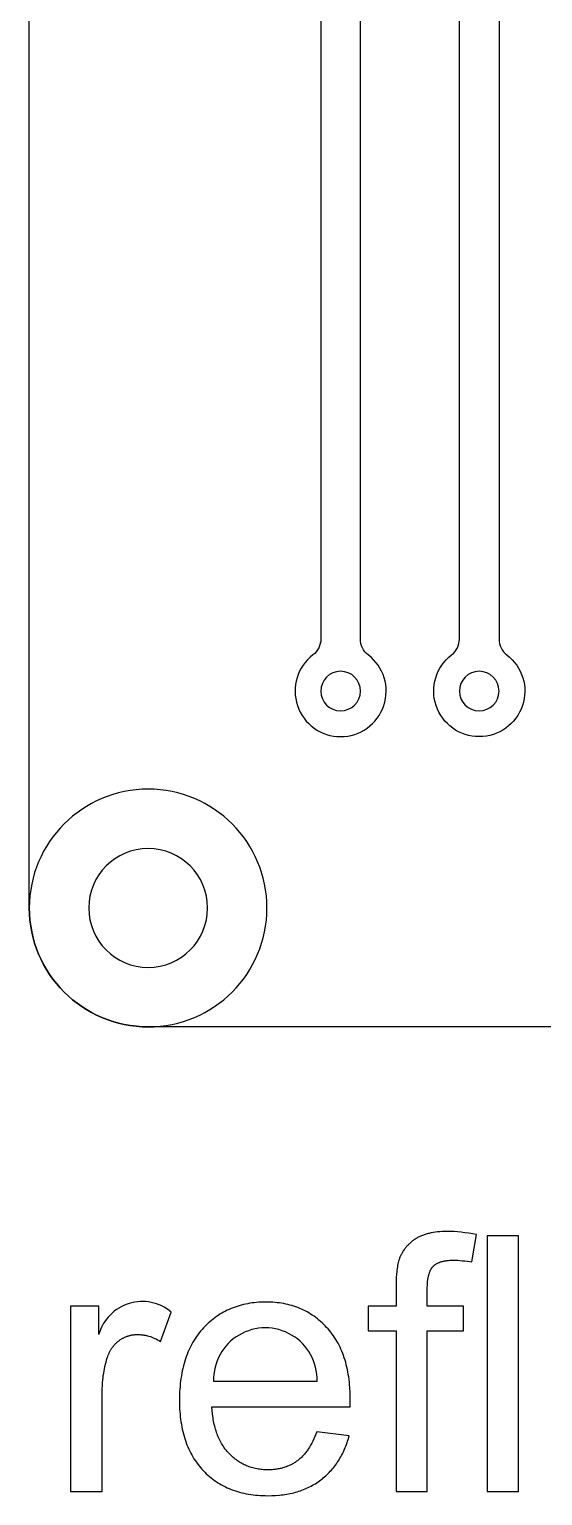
# Model space of a CAD drawing. Extents: x -86 to 76, y -134 to -25.
# Drawn here: x 0.96 to 13.92, y -131.83 to -94.82 of the extents above; entities that cross this region are included whole.
import ezdxf

# ---------------------------------------------------------------- set-up
doc = ezdxf.new("R2010")
doc.units = 0
doc.layers.add('MOSFET', color=7, linetype='CONTINUOUS')
doc.layers.add('MOSFET$TRACES', color=7, linetype='CONTINUOUS')

msp = doc.modelspace()

# ---------------------------------------------------------------- linework, layer by layer
at = {"layer": 'MOSFET'}
for p, q in [((0.957, -117), (0.957, -28)), ((72.957, -120), (3.957, -120)), ((10.553, -125.474), (10.538, -125.488)), ((10.568, -125.46), (10.553, -125.474)), ((10.584, -125.446), (10.568, -125.46)), ((10.599, -125.433), (10.584, -125.446)), ((10.616, -125.419), (10.599, -125.433)), ((10.632, -125.406), (10.616, -125.419)), ((10.649, -125.394), (10.632, -125.406)), ((10.666, -125.381), (10.649, -125.394)), ((10.684, -125.369), (10.666, -125.381)), ((10.701, -125.357), (10.684, -125.369)), ((10.72, -125.345), (10.701, -125.357)), ((10.738, -125.333), (10.72, -125.345)), ((10.758, -125.322), (10.738, -125.333)), ((10.777, -125.312), (10.758, -125.322)), ((10.797, -125.301), (10.777, -125.312)), ((10.818, -125.292), (10.797, -125.301)), ((10.839, -125.282), (10.818, -125.292)), ((10.86, -125.273), (10.839, -125.282)), ((10.882, -125.264), (10.86, -125.273)), ((10.904, -125.256), (10.882, -125.264)), ((10.927, -125.248), (10.904, -125.256)), ((10.95, -125.24), (10.927, -125.248)), ((10.974, -125.233), (10.95, -125.24)), ((10.998, -125.226), (10.974, -125.233)), ((11.023, -125.219), (10.998, -125.226)), ((11.048, -125.213), (11.023, -125.219)), ((11.073, -125.207), (11.048, -125.213)), ((11.099, -125.202), (11.073, -125.207)), ((11.152, -125.192), (11.099, -125.202)), ((11.207, -125.184), (11.152, -125.192)), ((11.264, -125.177), (11.207, -125.184)), ((11.323, -125.172), (11.264, -125.177)), ((11.383, -125.168), (11.323, -125.172)), ((11.445, -125.166), (11.383, -125.168)), ((11.509, -125.165), (11.445, -125.166)), ((11.594, -125.166), (11.509, -125.165)), ((11.681, -125.17), (11.594, -125.166)), ((11.77, -125.176), (11.681, -125.17)), ((11.862, -125.185), (11.77, -125.176)), ((11.955, -125.196), (11.862, -125.185)), ((12.051, -125.21), (11.955, -125.196)), ((12.149, -125.226), (12.051, -125.21)), ((12.13, -125.936), (12.249, -125.244)), ((12.249, -125.244), (12.149, -125.226)), ((13.306, -125.275), (12.513, -125.275)), ((12.513, -125.275), (12.513, -131.729)), ((13.306, -131.729), (13.306, -125.275)), ((10.306, -125.837), (10.299, -125.856)), ((10.314, -125.818), (10.306, -125.837)), ((10.322, -125.8), (10.314, -125.818)), ((10.33, -125.781), (10.322, -125.8)), ((10.339, -125.763), (10.33, -125.781)), ((10.348, -125.745), (10.339, -125.763)), ((10.357, -125.727), (10.348, -125.745)), ((10.367, -125.71), (10.357, -125.727)), ((10.377, -125.692), (10.367, -125.71)), ((10.387, -125.675), (10.377, -125.692)), ((10.398, -125.658), (10.387, -125.675)), ((10.409, -125.642), (10.398, -125.658)), ((10.42, -125.625), (10.409, -125.642)), ((10.432, -125.609), (10.42, -125.625)), ((10.444, -125.593), (10.432, -125.609)), ((10.457, -125.577), (10.444, -125.593)), ((10.469, -125.562), (10.457, -125.577)), ((10.482, -125.547), (10.469, -125.562)), ((10.496, -125.531), (10.482, -125.547)), ((10.51, -125.517), (10.496, -125.531)), ((10.524, -125.502), (10.51, -125.517)), ((10.538, -125.488), (10.524, -125.502)), ((10.231, -126.19), (10.227, -126.237)), ((10.236, -126.146), (10.231, -126.19)), ((10.241, -126.103), (10.236, -126.146)), ((10.248, -126.062), (10.241, -126.103)), ((10.255, -126.023), (10.248, -126.062)), ((10.262, -125.986), (10.255, -126.023)), ((10.27, -125.951), (10.262, -125.986)), ((10.279, -125.917), (10.27, -125.951)), ((10.284, -125.901), (10.279, -125.917)), ((10.289, -125.886), (10.284, -125.901)), ((10.293, -125.871), (10.289, -125.886)), ((10.299, -125.856), (10.293, -125.871)), ((11.05, -126.232), (11.056, -126.215)), ((11.056, -126.215), (11.062, -126.199)), ((11.062, -126.199), (11.067, -126.183)), ((11.067, -126.183), (11.074, -126.168)), ((11.074, -126.168), (11.08, -126.154)), ((11.08, -126.154), (11.087, -126.139)), ((11.087, -126.139), (11.094, -126.126)), ((11.094, -126.126), (11.102, -126.113)), ((11.102, -126.113), (11.106, -126.107)), ((11.106, -126.107), (11.11, -126.1)), ((11.11, -126.1), (11.114, -126.094)), ((11.114, -126.094), (11.118, -126.088)), ((11.118, -126.088), (11.122, -126.083)), ((11.122, -126.083), (11.126, -126.077)), ((11.126, -126.077), (11.13, -126.071)), ((11.13, -126.071), (11.135, -126.066)), ((11.135, -126.066), (11.139, -126.061)), ((11.139, -126.061), (11.144, -126.056)), ((11.144, -126.056), (11.148, -126.051)), ((11.148, -126.051), (11.153, -126.046)), ((11.153, -126.046), (11.157, -126.041)), ((11.157, -126.041), (11.162, -126.036)), ((11.162, -126.036), (11.167, -126.032)), ((11.167, -126.032), (11.172, -126.027)), ((11.172, -126.027), (11.177, -126.022)), ((11.177, -126.022), (11.183, -126.018)), ((11.183, -126.018), (11.188, -126.014)), ((11.188, -126.014), (11.193, -126.01)), ((11.193, -126.01), (11.199, -126.005)), ((11.199, -126.005), (11.205, -126.001)), ((11.205, -126.001), (11.216, -125.993)), ((11.216, -125.993), (11.228, -125.986)), ((11.228, -125.986), (11.241, -125.978)), ((11.241, -125.978), (11.254, -125.971)), ((11.254, -125.971), (11.267, -125.964)), ((11.267, -125.964), (11.281, -125.958)), ((11.281, -125.958), (11.295, -125.952)), ((11.295, -125.952), (11.309, -125.946)), ((11.309, -125.946), (11.324, -125.94)), ((11.324, -125.94), (11.339, -125.935)), ((11.339, -125.935), (11.355, -125.93)), ((11.355, -125.93), (11.371, -125.925)), ((11.371, -125.925), (11.388, -125.921)), ((11.388, -125.921), (11.405, -125.917)), ((11.405, -125.917), (11.422, -125.913)), ((11.422, -125.913), (11.44, -125.91)), ((11.44, -125.91), (11.458, -125.907)), ((11.458, -125.907), (11.477, -125.904)), ((11.477, -125.904), (11.496, -125.901)), ((11.496, -125.901), (11.535, -125.897)), ((11.535, -125.897), (11.576, -125.894)), ((11.576, -125.894), (11.619, -125.892)), ((11.619, -125.892), (11.663, -125.892)), ((11.663, -125.892), (11.719, -125.892)), ((11.719, -125.892), (11.775, -125.894)), ((11.775, -125.894), (11.832, -125.898)), ((11.832, -125.898), (11.89, -125.903)), ((11.89, -125.903), (11.949, -125.909)), ((11.949, -125.909), (12.008, -125.916)), ((12.008, -125.916), (12.069, -125.925)), ((12.069, -125.925), (12.13, -125.936)), ((10.216, -126.442), (10.215, -126.556)), ((10.215, -126.556), (10.215, -127.054)), ((10.22, -126.336), (10.216, -126.442)), ((10.227, -126.237), (10.22, -126.336)), ((11.003, -126.622), (11.004, -126.571)), ((11.004, -126.571), (11.005, -126.521)), ((11.005, -126.521), (11.008, -126.473)), ((11.008, -126.473), (11.012, -126.428)), ((11.012, -126.428), (11.018, -126.384)), ((11.018, -126.384), (11.021, -126.364)), ((11.021, -126.364), (11.024, -126.343)), ((11.024, -126.343), (11.028, -126.323)), ((11.028, -126.323), (11.032, -126.304)), ((11.032, -126.304), (11.036, -126.285)), ((11.036, -126.285), (11.04, -126.267)), ((11.04, -126.267), (11.045, -126.249)), ((11.045, -126.249), (11.05, -126.232)), ((6.694, -126.958), (6.637, -126.964)), ((6.752, -126.954), (6.694, -126.958)), ((6.811, -126.951), (6.752, -126.954)), ((6.871, -126.949), (6.811, -126.951)), ((6.931, -126.948), (6.871, -126.949)), ((6.989, -126.949), (6.931, -126.948)), ((7.047, -126.951), (6.989, -126.949)), ((7.104, -126.954), (7.047, -126.951)), ((7.16, -126.958), (7.104, -126.954)), ((7.215, -126.964), (7.16, -126.958)), ((11.003, -127.054), (11.003, -126.622)), ((2.713, -127.054), (2, -127.054)), ((2, -127.054), (2, -131.729)), ((2.713, -127.763), (2.713, -127.054)), ((4.267, -127.939), (4.54, -127.203)), ((5.681, -127.315), (5.638, -127.346)), ((5.725, -127.285), (5.681, -127.315)), ((5.77, -127.256), (5.725, -127.285)), ((5.815, -127.229), (5.77, -127.256)), ((5.861, -127.203), (5.815, -127.229)), ((5.908, -127.178), (5.861, -127.203)), ((5.955, -127.154), (5.908, -127.178)), ((6.004, -127.132), (5.955, -127.154)), ((6.052, -127.111), (6.004, -127.132)), ((6.102, -127.091), (6.052, -127.111)), ((6.152, -127.073), (6.102, -127.091)), ((6.203, -127.056), (6.152, -127.073)), ((6.255, -127.04), (6.203, -127.056)), ((6.308, -127.025), (6.255, -127.04)), ((6.361, -127.012), (6.308, -127.025)), ((6.415, -127), (6.361, -127.012)), ((6.469, -126.989), (6.415, -127)), ((6.524, -126.979), (6.469, -126.989)), ((6.58, -126.971), (6.524, -126.979)), ((6.637, -126.964), (6.58, -126.971)), ((7.27, -126.971), (7.215, -126.964)), ((7.325, -126.979), (7.27, -126.971)), ((7.378, -126.988), (7.325, -126.979)), ((7.431, -126.999), (7.378, -126.988)), ((7.483, -127.01), (7.431, -126.999)), ((7.535, -127.024), (7.483, -127.01)), ((7.586, -127.038), (7.535, -127.024)), ((7.636, -127.053), (7.586, -127.038)), ((7.686, -127.07), (7.636, -127.053)), ((7.734, -127.088), (7.686, -127.07)), ((7.783, -127.108), (7.734, -127.088)), ((7.83, -127.128), (7.783, -127.108)), ((7.877, -127.15), (7.83, -127.128)), ((7.923, -127.173), (7.877, -127.15)), ((7.969, -127.197), (7.923, -127.173)), ((8.014, -127.223), (7.969, -127.197)), ((8.058, -127.25), (8.014, -127.223)), ((8.101, -127.278), (8.058, -127.25)), ((8.144, -127.307), (8.101, -127.278)), ((8.186, -127.338), (8.144, -127.307)), ((10.215, -127.054), (9.515, -127.054)), ((9.515, -127.054), (9.515, -127.67)), ((11.914, -127.054), (11.003, -127.054)), ((11.914, -127.67), (11.914, -127.054)), ((5.281, -127.683), (5.246, -127.727)), ((5.317, -127.641), (5.281, -127.683)), ((5.355, -127.6), (5.317, -127.641)), ((5.393, -127.56), (5.355, -127.6)), ((5.432, -127.521), (5.393, -127.56)), ((5.472, -127.483), (5.432, -127.521)), ((5.512, -127.447), (5.472, -127.483)), ((5.553, -127.412), (5.512, -127.447)), ((5.595, -127.378), (5.553, -127.412)), ((5.638, -127.346), (5.595, -127.378)), ((8.228, -127.37), (8.186, -127.338)), ((8.269, -127.403), (8.228, -127.37)), ((8.309, -127.437), (8.269, -127.403)), ((8.348, -127.472), (8.309, -127.437)), ((8.387, -127.509), (8.348, -127.472)), ((8.425, -127.547), (8.387, -127.509)), ((8.463, -127.586), (8.425, -127.547)), ((8.499, -127.627), (8.463, -127.586)), ((8.535, -127.668), (8.499, -127.627)), ((8.569, -127.711), (8.535, -127.668)), ((9.515, -127.67), (10.215, -127.67)), ((10.215, -127.67), (10.215, -131.729)), ((11.003, -131.729), (11.003, -127.67)), ((11.003, -127.67), (11.914, -127.67)), ((3.071, -128.07), (3.081, -128.058)), ((3.081, -128.058), (3.091, -128.045)), ((3.091, -128.045), (3.102, -128.033)), ((3.102, -128.033), (3.112, -128.021)), ((3.112, -128.021), (3.123, -128.009)), ((3.123, -128.009), (3.135, -127.997)), ((3.135, -127.997), (3.146, -127.986)), ((3.146, -127.986), (3.158, -127.975)), ((3.158, -127.975), (3.17, -127.964)), ((3.17, -127.964), (3.182, -127.954)), ((3.182, -127.954), (3.194, -127.943)), ((3.194, -127.943), (3.207, -127.933)), ((3.207, -127.933), (3.219, -127.923)), ((3.219, -127.923), (3.232, -127.914)), ((3.232, -127.914), (3.246, -127.904)), ((3.246, -127.904), (3.259, -127.895)), ((3.259, -127.895), (3.272, -127.887)), ((3.272, -127.887), (3.285, -127.878)), ((3.285, -127.878), (3.299, -127.87)), ((3.299, -127.87), (3.313, -127.862)), ((3.313, -127.862), (3.326, -127.855)), ((3.326, -127.855), (3.34, -127.848)), ((3.34, -127.848), (3.354, -127.841)), ((3.354, -127.841), (3.368, -127.834)), ((3.368, -127.834), (3.382, -127.828)), ((3.382, -127.828), (3.396, -127.822)), ((3.396, -127.822), (3.411, -127.816)), ((3.411, -127.816), (3.425, -127.811)), ((3.425, -127.811), (3.44, -127.806)), ((3.44, -127.806), (3.454, -127.801)), ((3.454, -127.801), (3.469, -127.797)), ((3.469, -127.797), (3.484, -127.793)), ((3.484, -127.793), (3.499, -127.789)), ((3.499, -127.789), (3.514, -127.785)), ((3.514, -127.785), (3.529, -127.782)), ((3.529, -127.782), (3.544, -127.779)), ((3.544, -127.779), (3.56, -127.777)), ((3.56, -127.777), (3.575, -127.774)), ((3.575, -127.774), (3.591, -127.772)), ((3.591, -127.772), (3.606, -127.771)), ((3.606, -127.771), (3.622, -127.769)), ((3.622, -127.769), (3.638, -127.768)), ((3.638, -127.768), (3.654, -127.768)), ((3.654, -127.768), (3.67, -127.767)), ((3.67, -127.767), (3.686, -127.767)), ((3.686, -127.767), (3.704, -127.767)), ((3.704, -127.767), (3.722, -127.768)), ((3.722, -127.768), (3.741, -127.768)), ((3.741, -127.768), (3.759, -127.77)), ((3.759, -127.77), (3.777, -127.771)), ((3.777, -127.771), (3.795, -127.773)), ((3.795, -127.773), (3.813, -127.775)), ((3.813, -127.775), (3.831, -127.778)), ((3.831, -127.778), (3.85, -127.781)), ((3.85, -127.781), (3.868, -127.784)), ((3.868, -127.784), (3.886, -127.787)), ((3.886, -127.787), (3.904, -127.791)), ((3.904, -127.791), (3.922, -127.795)), ((3.922, -127.795), (3.94, -127.8)), ((3.94, -127.8), (3.977, -127.81)), ((3.977, -127.81), (4.013, -127.821)), ((4.013, -127.821), (4.049, -127.834)), ((4.049, -127.834), (4.086, -127.848)), ((4.086, -127.848), (4.122, -127.864)), ((4.122, -127.864), (4.158, -127.88)), ((4.158, -127.88), (4.195, -127.898)), ((4.195, -127.898), (4.231, -127.918)), ((4.231, -127.918), (4.267, -127.939)), ((5.034, -128.059), (5.009, -128.11)), ((5.061, -128.008), (5.034, -128.059)), ((5.089, -127.958), (5.061, -128.008)), ((5.118, -127.91), (5.089, -127.958)), ((5.148, -127.863), (5.118, -127.91)), ((5.18, -127.816), (5.148, -127.863)), ((5.212, -127.771), (5.18, -127.816)), ((5.246, -127.727), (5.212, -127.771)), ((8.602, -127.754), (8.569, -127.711)), ((8.634, -127.799), (8.602, -127.754)), ((8.665, -127.844), (8.634, -127.799)), ((8.694, -127.891), (8.665, -127.844)), ((8.723, -127.938), (8.694, -127.891)), ((8.75, -127.987), (8.723, -127.938)), ((8.776, -128.036), (8.75, -127.987)), ((8.801, -128.087), (8.776, -128.036)), ((2.894, -128.464), (2.909, -128.41)), ((2.909, -128.41), (2.925, -128.357)), ((2.925, -128.357), (2.936, -128.323)), ((2.936, -128.323), (2.948, -128.289)), ((2.948, -128.289), (2.962, -128.257)), ((2.962, -128.257), (2.969, -128.241)), ((2.969, -128.241), (2.976, -128.226)), ((2.976, -128.226), (2.983, -128.21)), ((2.983, -128.21), (2.991, -128.195)), ((2.991, -128.195), (2.999, -128.181)), ((2.999, -128.181), (3.007, -128.166)), ((3.007, -128.166), (3.016, -128.152)), ((3.016, -128.152), (3.024, -128.137)), ((3.024, -128.137), (3.033, -128.124)), ((3.033, -128.124), (3.042, -128.11)), ((3.042, -128.11), (3.052, -128.096)), ((3.052, -128.096), (3.061, -128.083)), ((3.061, -128.083), (3.071, -128.07)), ((4.899, -128.383), (4.881, -128.441)), ((4.919, -128.327), (4.899, -128.383)), ((4.939, -128.271), (4.919, -128.327)), ((4.961, -128.216), (4.939, -128.271)), ((4.984, -128.163), (4.961, -128.216)), ((5.009, -128.11), (4.984, -128.163)), ((8.825, -128.138), (8.801, -128.087)), ((8.848, -128.191), (8.825, -128.138)), ((8.869, -128.244), (8.848, -128.191)), ((8.889, -128.299), (8.869, -128.244)), ((8.909, -128.355), (8.889, -128.299)), ((8.927, -128.411), (8.909, -128.355)), ((8.943, -128.469), (8.927, -128.411)), ((2.818, -128.857), (2.825, -128.799)), ((2.825, -128.799), (2.834, -128.742)), ((2.834, -128.742), (2.844, -128.685)), ((2.844, -128.685), (2.855, -128.629)), ((2.855, -128.629), (2.867, -128.573)), ((2.867, -128.573), (2.88, -128.518)), ((2.88, -128.518), (2.894, -128.464)), ((4.806, -128.745), (4.795, -128.809)), ((4.819, -128.682), (4.806, -128.745)), ((4.833, -128.621), (4.819, -128.682)), ((4.847, -128.56), (4.833, -128.621)), ((4.863, -128.5), (4.847, -128.56)), ((4.881, -128.441), (4.863, -128.5)), ((8.959, -128.528), (8.943, -128.469)), ((8.974, -128.587), (8.959, -128.528)), ((8.987, -128.648), (8.974, -128.587)), ((8.999, -128.71), (8.987, -128.648)), ((9.01, -128.772), (8.999, -128.71)), ((9.02, -128.836), (9.01, -128.772)), ((2.792, -129.281), (2.795, -129.157)), ((2.795, -129.157), (2.801, -129.035)), ((2.801, -129.035), (2.805, -128.976)), ((2.805, -128.976), (2.811, -128.916)), ((2.811, -128.916), (2.818, -128.857)), ((4.757, -129.144), (4.752, -129.215)), ((4.762, -129.075), (4.757, -129.144)), ((4.768, -129.007), (4.762, -129.075)), ((4.776, -128.94), (4.768, -129.007)), ((4.785, -128.874), (4.776, -128.94)), ((4.795, -128.809), (4.785, -128.874)), ((5.61, -128.942), (8.221, -128.942)), ((9.029, -128.901), (9.02, -128.836)), ((9.036, -128.967), (9.029, -128.901)), ((9.043, -129.034), (9.036, -128.967)), ((9.048, -129.101), (9.043, -129.034)), ((9.055, -129.24), (9.048, -129.101)), ((2.792, -131.729), (2.792, -129.281)), ((4.75, -129.286), (4.747, -129.431)), ((4.747, -129.431), (4.749, -129.572)), ((4.752, -129.215), (4.75, -129.286)), ((9.053, -129.594), (9.057, -129.383)), ((9.057, -129.383), (9.055, -129.24)), ((4.749, -129.572), (4.752, -129.64)), ((4.752, -129.64), (4.757, -129.708)), ((4.757, -129.708), (4.762, -129.775)), ((4.762, -129.775), (4.768, -129.841)), ((4.768, -129.841), (4.776, -129.906)), ((4.776, -129.906), (4.785, -129.969)), ((5.573, -129.689), (5.566, -129.594)), ((5.566, -129.594), (9.053, -129.594)), ((5.582, -129.781), (5.573, -129.689)), ((5.595, -129.87), (5.582, -129.781)), ((5.602, -129.914), (5.595, -129.87)), ((5.61, -129.957), (5.602, -129.914)), ((4.785, -129.969), (4.795, -130.032)), ((4.795, -130.032), (4.806, -130.094)), ((4.806, -130.094), (4.818, -130.155)), ((4.818, -130.155), (4.832, -130.215)), ((4.832, -130.215), (4.846, -130.274)), ((4.846, -130.274), (4.862, -130.332)), ((5.618, -129.999), (5.61, -129.957)), ((5.627, -130.04), (5.618, -129.999)), ((5.637, -130.081), (5.627, -130.04)), ((5.648, -130.121), (5.637, -130.081)), ((5.659, -130.16), (5.648, -130.121)), ((5.671, -130.199), (5.659, -130.16)), ((5.684, -130.237), (5.671, -130.199)), ((5.697, -130.274), (5.684, -130.237)), ((5.711, -130.311), (5.697, -130.274)), ((8.189, -130.285), (8.165, -130.345)), ((8.212, -130.224), (8.189, -130.285)), ((9.031, -130.325), (8.212, -130.224)), ((4.862, -130.332), (4.879, -130.388)), ((4.879, -130.388), (4.897, -130.444)), ((4.897, -130.444), (4.917, -130.499)), ((4.917, -130.499), (4.937, -130.553)), ((4.937, -130.553), (4.959, -130.606)), ((4.959, -130.606), (4.982, -130.658)), ((4.982, -130.658), (5.006, -130.709)), ((5.726, -130.347), (5.711, -130.311)), ((5.741, -130.382), (5.726, -130.347)), ((5.757, -130.416), (5.741, -130.382)), ((5.774, -130.45), (5.757, -130.416)), ((5.791, -130.483), (5.774, -130.45)), ((5.809, -130.515), (5.791, -130.483)), ((5.828, -130.547), (5.809, -130.515)), ((5.847, -130.577), (5.828, -130.547)), ((5.867, -130.608), (5.847, -130.577)), ((5.888, -130.637), (5.867, -130.608)), ((5.909, -130.666), (5.888, -130.637)), ((7.999, -130.657), (7.984, -130.68)), ((8.015, -130.634), (7.999, -130.657)), ((8.029, -130.61), (8.015, -130.634)), ((8.059, -130.562), (8.029, -130.61)), ((8.087, -130.511), (8.059, -130.562)), ((8.114, -130.457), (8.087, -130.511)), ((8.14, -130.402), (8.114, -130.457)), ((8.165, -130.345), (8.14, -130.402)), ((8.913, -130.664), (8.93, -130.623)), ((8.93, -130.623), (8.946, -130.583)), ((8.946, -130.583), (8.962, -130.541)), ((8.962, -130.541), (8.977, -130.499)), ((8.977, -130.499), (8.992, -130.457)), ((8.992, -130.457), (9.005, -130.413)), ((9.005, -130.413), (9.031, -130.325)), ((5.006, -130.709), (5.031, -130.759)), ((5.031, -130.759), (5.058, -130.808)), ((5.058, -130.808), (5.085, -130.855)), ((5.085, -130.855), (5.114, -130.902)), ((5.114, -130.902), (5.144, -130.948)), ((5.144, -130.948), (5.175, -130.993)), ((5.175, -130.993), (5.207, -131.037)), ((5.931, -130.694), (5.909, -130.666)), ((5.954, -130.721), (5.931, -130.694)), ((5.978, -130.748), (5.954, -130.721)), ((6.002, -130.774), (5.978, -130.748)), ((6.027, -130.799), (6.002, -130.774)), ((6.052, -130.823), (6.027, -130.799)), ((6.077, -130.847), (6.052, -130.823)), ((6.103, -130.87), (6.077, -130.847)), ((6.129, -130.892), (6.103, -130.87)), ((6.156, -130.913), (6.129, -130.892)), ((6.183, -130.933), (6.156, -130.913)), ((6.21, -130.953), (6.183, -130.933)), ((6.238, -130.972), (6.21, -130.953)), ((6.266, -130.99), (6.238, -130.972)), ((6.294, -131.007), (6.266, -130.99)), ((6.323, -131.023), (6.294, -131.007)), ((6.352, -131.039), (6.323, -131.023)), ((7.624, -131.02), (7.603, -131.032)), ((7.644, -131.008), (7.624, -131.02)), ((7.664, -130.995), (7.644, -131.008)), ((7.684, -130.982), (7.664, -130.995)), ((7.704, -130.968), (7.684, -130.982)), ((7.723, -130.954), (7.704, -130.968)), ((7.742, -130.94), (7.723, -130.954)), ((7.761, -130.925), (7.742, -130.94)), ((7.78, -130.909), (7.761, -130.925)), ((7.798, -130.893), (7.78, -130.909)), ((7.816, -130.876), (7.798, -130.893)), ((7.834, -130.859), (7.816, -130.876)), ((7.852, -130.841), (7.834, -130.859)), ((7.869, -130.823), (7.852, -130.841)), ((7.886, -130.804), (7.869, -130.823)), ((7.903, -130.785), (7.886, -130.804)), ((7.92, -130.765), (7.903, -130.785)), ((7.936, -130.744), (7.92, -130.765)), ((7.953, -130.723), (7.936, -130.744)), ((7.968, -130.702), (7.953, -130.723)), ((7.984, -130.68), (7.968, -130.702)), ((8.708, -131.03), (8.732, -130.997)), ((8.732, -130.997), (8.754, -130.962)), ((8.754, -130.962), (8.777, -130.927)), ((8.777, -130.927), (8.798, -130.891)), ((8.798, -130.891), (8.819, -130.855)), ((8.819, -130.855), (8.839, -130.818)), ((8.839, -130.818), (8.859, -130.78)), ((8.859, -130.78), (8.877, -130.742)), ((8.877, -130.742), (8.896, -130.703)), ((8.896, -130.703), (8.913, -130.664)), ((5.207, -131.037), (5.241, -131.08)), ((5.241, -131.08), (5.275, -131.122)), ((5.275, -131.122), (5.311, -131.163)), ((5.311, -131.163), (5.348, -131.203)), ((5.348, -131.203), (5.386, -131.242)), ((5.386, -131.242), (5.425, -131.28)), ((5.425, -131.28), (5.464, -131.316)), ((5.464, -131.316), (5.505, -131.351)), ((5.505, -131.351), (5.546, -131.385)), ((5.546, -131.385), (5.588, -131.418)), ((6.382, -131.054), (6.352, -131.039)), ((6.412, -131.068), (6.382, -131.054)), ((6.442, -131.081), (6.412, -131.068)), ((6.473, -131.093), (6.442, -131.081)), ((6.504, -131.105), (6.473, -131.093)), ((6.535, -131.116), (6.504, -131.105)), ((6.567, -131.126), (6.535, -131.116)), ((6.6, -131.135), (6.567, -131.126)), ((6.632, -131.143), (6.6, -131.135)), ((6.665, -131.151), (6.632, -131.143)), ((6.699, -131.158), (6.665, -131.151)), ((6.732, -131.164), (6.699, -131.158)), ((6.766, -131.169), (6.732, -131.164)), ((6.801, -131.173), (6.766, -131.169)), ((6.836, -131.177), (6.801, -131.173)), ((6.871, -131.18), (6.836, -131.177)), ((6.907, -131.182), (6.871, -131.18)), ((6.943, -131.183), (6.907, -131.182)), ((6.979, -131.183), (6.943, -131.183)), ((7.033, -131.182), (6.979, -131.183)), ((7.086, -131.18), (7.033, -131.182)), ((7.112, -131.178), (7.086, -131.18)), ((7.138, -131.175), (7.112, -131.178)), ((7.164, -131.172), (7.138, -131.175)), ((7.189, -131.169), (7.164, -131.172)), ((7.214, -131.165), (7.189, -131.169)), ((7.239, -131.161), (7.214, -131.165)), ((7.264, -131.156), (7.239, -131.161)), ((7.288, -131.151), (7.264, -131.156)), ((7.312, -131.146), (7.288, -131.151)), ((7.336, -131.139), (7.312, -131.146)), ((7.36, -131.133), (7.336, -131.139)), ((7.383, -131.126), (7.36, -131.133)), ((7.406, -131.119), (7.383, -131.126)), ((7.429, -131.111), (7.406, -131.119)), ((7.452, -131.103), (7.429, -131.111)), ((7.474, -131.094), (7.452, -131.103)), ((7.496, -131.085), (7.474, -131.094)), ((7.518, -131.075), (7.496, -131.085)), ((7.54, -131.065), (7.518, -131.075)), ((7.561, -131.055), (7.54, -131.065)), ((7.582, -131.044), (7.561, -131.055)), ((7.603, -131.032), (7.582, -131.044)), ((8.346, -131.414), (8.377, -131.388)), ((8.377, -131.388), (8.408, -131.362)), ((8.408, -131.362), (8.439, -131.335)), ((8.439, -131.335), (8.469, -131.307)), ((8.469, -131.307), (8.498, -131.279)), ((8.498, -131.279), (8.527, -131.25)), ((8.527, -131.25), (8.554, -131.22)), ((8.554, -131.22), (8.582, -131.19)), ((8.582, -131.19), (8.608, -131.16)), ((8.608, -131.16), (8.634, -131.128)), ((8.634, -131.128), (8.66, -131.096)), ((8.66, -131.096), (8.684, -131.064)), ((8.684, -131.064), (8.708, -131.03)), ((2, -131.729), (2.792, -131.729)), ((5.588, -131.418), (5.631, -131.449)), ((5.631, -131.449), (5.675, -131.48)), ((5.675, -131.48), (5.72, -131.508)), ((5.72, -131.508), (5.765, -131.536)), ((5.765, -131.536), (5.811, -131.563)), ((5.811, -131.563), (5.859, -131.588)), ((5.859, -131.588), (5.906, -131.612)), ((5.906, -131.612), (5.955, -131.635)), ((5.955, -131.635), (6.005, -131.657)), ((6.005, -131.657), (6.055, -131.677)), ((6.055, -131.677), (6.106, -131.696)), ((6.106, -131.696), (6.159, -131.714)), ((6.159, -131.714), (6.211, -131.731)), ((6.211, -131.731), (6.265, -131.746)), ((6.265, -131.746), (6.32, -131.76)), ((6.32, -131.76), (6.375, -131.773)), ((7.545, -131.779), (7.589, -131.769)), ((7.589, -131.769), (7.632, -131.759)), ((7.632, -131.759), (7.674, -131.748)), ((7.674, -131.748), (7.717, -131.736)), ((7.717, -131.736), (7.758, -131.723)), ((7.758, -131.723), (7.799, -131.709)), ((7.799, -131.709), (7.84, -131.695)), ((7.84, -131.695), (7.879, -131.68)), ((7.879, -131.68), (7.919, -131.664)), ((7.919, -131.664), (7.957, -131.648)), ((7.957, -131.648), (7.995, -131.63)), ((7.995, -131.63), (8.033, -131.612)), ((8.033, -131.612), (8.07, -131.593)), ((8.07, -131.593), (8.106, -131.573)), ((8.106, -131.573), (8.142, -131.553)), ((8.142, -131.553), (8.178, -131.532)), ((8.178, -131.532), (8.212, -131.509)), ((8.212, -131.509), (8.247, -131.487)), ((8.247, -131.487), (8.28, -131.463)), ((8.28, -131.463), (8.313, -131.439)), ((8.313, -131.439), (8.346, -131.414)), ((10.215, -131.729), (11.003, -131.729)), ((12.513, -131.729), (13.306, -131.729)), ((6.375, -131.773), (6.431, -131.785)), ((6.431, -131.785), (6.488, -131.795)), ((6.488, -131.795), (6.546, -131.805)), ((6.546, -131.805), (6.605, -131.813)), ((6.605, -131.813), (6.665, -131.819)), ((6.665, -131.819), (6.725, -131.825)), ((6.725, -131.825), (6.786, -131.829)), ((6.786, -131.829), (6.848, -131.832)), ((6.848, -131.832), (6.911, -131.834)), ((6.911, -131.834), (6.975, -131.835)), ((6.975, -131.835), (7.075, -131.833)), ((7.075, -131.833), (7.174, -131.829)), ((7.174, -131.829), (7.27, -131.821)), ((7.27, -131.821), (7.317, -131.816)), ((7.317, -131.816), (7.364, -131.81)), ((7.364, -131.81), (7.41, -131.804)), ((7.41, -131.804), (7.455, -131.796)), ((7.455, -131.796), (7.5, -131.788)), ((7.5, -131.788), (7.545, -131.779))]:
    msp.add_line(p, q, dxfattribs=at)
at = {"layer": 'MOSFET', "extrusion": (0, 0, -1)}
msp.add_circle((-3.957, -117), 3, dxfattribs=at)
msp.add_arc((-3.957, -117), 3, 270, 360, dxfattribs=at)
at = {"layer": 'MOSFET'}
for centre, radius, start, end in [((3.806, -128.068), 1.135, 49.6656, 164.3652), ((6.915, -128.905), 1.306, 358.3712, 181.6288)]:
    msp.add_arc(centre, radius, start, end, dxfattribs=at)
at = {"layer": 'MOSFET$TRACES'}
for p, q in [((8.315, -38.67), (8.315, -110.213)), ((9.315, -110.213), (9.315, -38.664)), ((11.815, -105), (11.815, -38.667)), ((12.815, -38.667), (12.815, -105)), ((11.815, -110.213), (11.815, -105)), ((12.815, -105), (12.815, -110.213))]:
    msp.add_line(p, q, dxfattribs=at)
at = {"layer": 'MOSFET$TRACES', "extrusion": (0, 0, -1)}
for centre, radius in [((-8.815, -111.525), 0.5), ((-12.315, -111.525), 0.5), ((-3.957, -117), 1.5)]:
    msp.add_circle(centre, radius, dxfattribs=at)
for centre, radius, start, end in [((-7.822, -110.216), 0.493, 179.6026, 233.0922), ((-9.815, -110.213), 0.5, 307.3052, 0), ((-12.315, -111.525), 1.15, 127.3052, 52.6948)]:
    msp.add_arc(centre, radius, start, end, dxfattribs=at)
at = {"layer": 'MOSFET$TRACES'}
for centre, radius, start, end in [((11.315, -110.213), 0.5, 307.3052, 0), ((13.315, -110.213), 0.5, 179.9736, 232.7212), ((8.815, -111.525), 1.15, 127.3052, 52.6948)]:
    msp.add_arc(centre, radius, start, end, dxfattribs=at)

doc.saveas('drawing.dxf')
